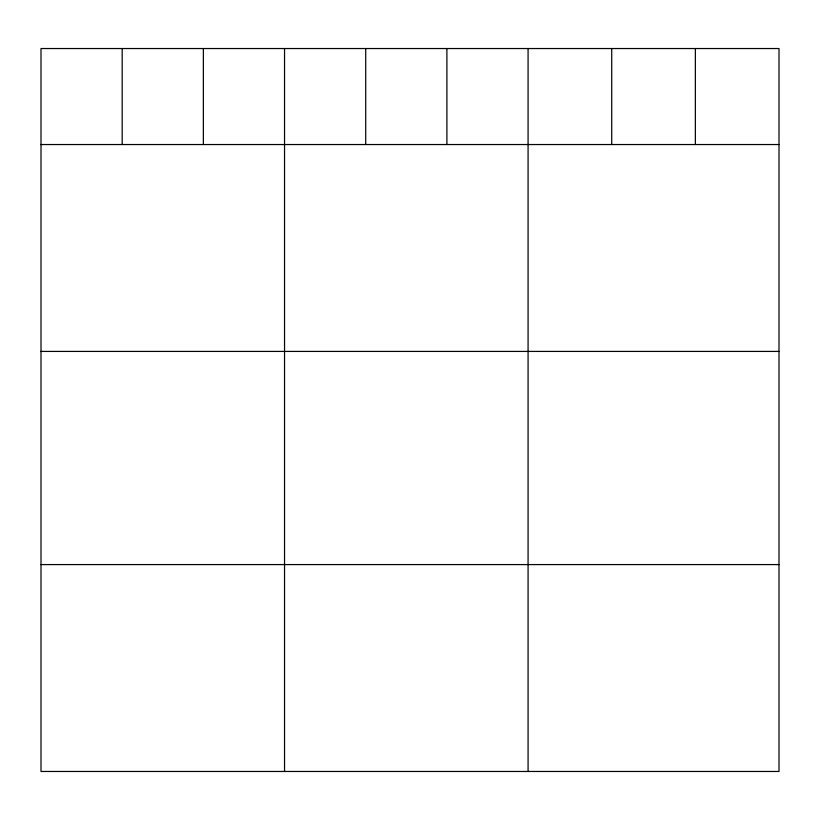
<?xml version="1.0" encoding="UTF-8"?>
<svg xmlns="http://www.w3.org/2000/svg" width="820" height="820" viewBox="0 0 820 820"><rect width="100%" height="100%" fill="white"/><g stroke="black" fill="none" stroke-linecap="round" stroke-linejoin="round"><path stroke-width="1.23" d="M779 144.535L779 771.466L41 771.466L41 48.534L779 48.534L779 144.535L41 144.535M41 351.421L779 351.421M41 564.58L779 564.58M695.36 48.534L695.36 144.535M611.72 48.534L611.72 144.535M528.08 48.534L528.08 771.466M446.9 48.534L446.9 144.535M365.72 48.534L365.72 144.535M284.54 48.534L284.54 771.466M203.36 48.534L203.36 144.535M122.18 48.534L122.18 144.535"/></g></svg>
